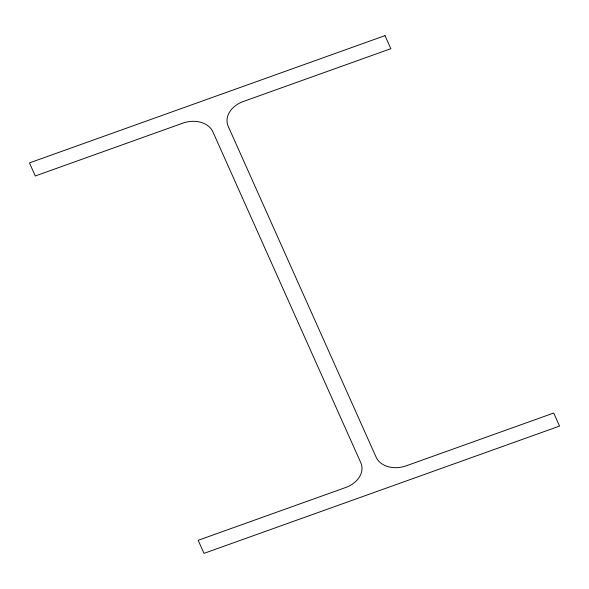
<?xml version="1.0" encoding="UTF-8"?>
<svg xmlns="http://www.w3.org/2000/svg" width="589" height="589" viewBox="0 0 589 589"><rect width="100%" height="100%" fill="white"/><g stroke="black" fill="none" stroke-linecap="round" stroke-linejoin="round"><path stroke-width="0.88" d="M384.992 35.634L29.45 162.91L35.288 175.971L182.833 123.153A24.061 18.215 -13.7 0 1 212.872 131.818L360.785 462.667A24.061 18.215 -13.7 0 1 345.706 487.493L198.169 540.304L204.008 553.365L559.55 426.09L553.712 413.029L406.167 465.847A24.061 18.215 -13.7 0 1 376.128 457.182L228.215 126.333A24.061 18.215 -13.7 0 1 243.294 101.507L390.831 48.696L384.992 35.634"/></g></svg>
